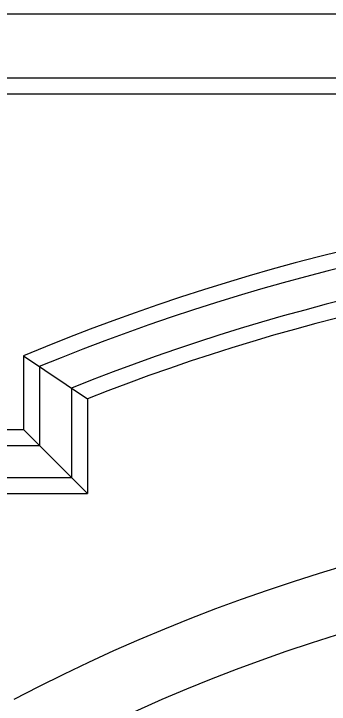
# Model space of a CAD drawing. Header units: metres. Extents: x 247 to 5330, y 146 to 7075.
# Drawn here: x 852 to 1246, y 5446 to 6309 of the extents above; entities that cross this region are included whole.
import ezdxf

# ---------------------------------------------------------------- set-up
doc = ezdxf.new("R2010")
doc.units = ezdxf.units.M
for name, color, linetype in [('3', 3, 'Continuous'), ('4', 4, 'Continuous'), ('BH', 3, 'Continuous')]:
    doc.layers.add(name, color=color, linetype=linetype)

msp = doc.modelspace()

# ---------------------------------------------------------------- hatches: boundary and pattern name
at = {"layer": 'BH'}
h = msp.add_hatch(dxfattribs=at)
h.set_pattern_fill('AR-RROOF', scale=600)
h.paths.add_polyline_path([(1893.9, 4935.95, -0.28), (2490.39, 5367.79, 0.15), (1310.51, 5371.05, -0.28)])
h.paths.add_polyline_path([(2503.78, 4838.82), (2503.78, 5252.97, 0.28), (2003.78, 4888.21), (2003.78, 4838.82)])
h.paths.add_polyline_path([(2503.78, 4778.82), (2003.78, 4778.82), (2003.78, 3198.82), (2503.78, 3198.82)])
h.paths.add_polyline_path([(2603.78, 3198.82), (3103.78, 3198.82), (3103.78, 4778.82), (2603.78, 4778.82)])
h.paths.add_polyline_path([(3103.78, 4838.82), (3103.78, 4888.21, 0.28), (2603.78, 5252.97), (2603.78, 4838.82)])
h.paths.add_polyline_path([(1283.78, 3198.82), (1783.78, 3198.82), (1783.78, 4778.82), (1283.78, 4778.82)])
h.paths.add_polyline_path([(1283.78, 5252.97), (1283.78, 4838.82), (1783.78, 4838.82), (1783.78, 4888.21, 0.28)])
h.paths.add_polyline_path([(1183.78, 5252.97, 0.28), (683.78, 4888.21), (683.78, 4838.82), (1183.78, 4838.82)])
h.paths.add_polyline_path([(1183.78, 4778.82), (683.78, 4778.82), (683.78, 3198.82), (1183.78, 3198.82)])

# ---------------------------------------------------------------- linework, layer by layer
at = {"layer": '3'}
for p, q in [((624.21, 6228.81), (1743.78, 6228.81)), ((864.21, 5880.98), (944.21, 5827.4)), ((884.21, 5867.69), (884.21, 5768.81)), ((924.21, 5840.91), (924.21, 5728.81)), ((944.21, 5708.81), (864.21, 5788.81)), ((674.21, 5768.81), (884.21, 5768.81)), ((674.21, 5728.81), (924.21, 5728.81))]:
    msp.add_line(p, q, dxfattribs=at)
for centre, radius, start, end in [((1895.94, 3423.4), 2645.41, 92.21, 112.49), ((1895.99, 3421.94), 2606.87, 92.25, 111.89)]:
    msp.add_arc(centre, radius, start, end, dxfattribs=at)
at = {"layer": '4'}
for p, q in [((584.21, 6308.81), (3203.78, 6308.81)), ((644.21, 6208.81), (1763.78, 6208.81)), ((864.21, 5880.98), (864.21, 5788.81)), ((944.21, 5827.4), (944.21, 5708.81)), ((674.21, 5788.81), (864.21, 5788.81)), ((674.21, 5708.81), (944.21, 5708.81))]:
    msp.add_line(p, q, dxfattribs=at)
for centre, radius, start, end in [((1895.92, 3424.08), 2664.72, 92.2, 112.78), ((1896.01, 3421.16), 2587.65, 92.26, 111.58), ((1895.2, 3467.27), 2241.54, 61.95, 117.73), ((1895.2, 3467.27), 2161.54, 61.86, 117.83), ((1890.02, 3459.3), 2069.53, 61.93, 117.5)]:
    msp.add_arc(centre, radius, start, end, dxfattribs=at)

doc.saveas('drawing.dxf')
